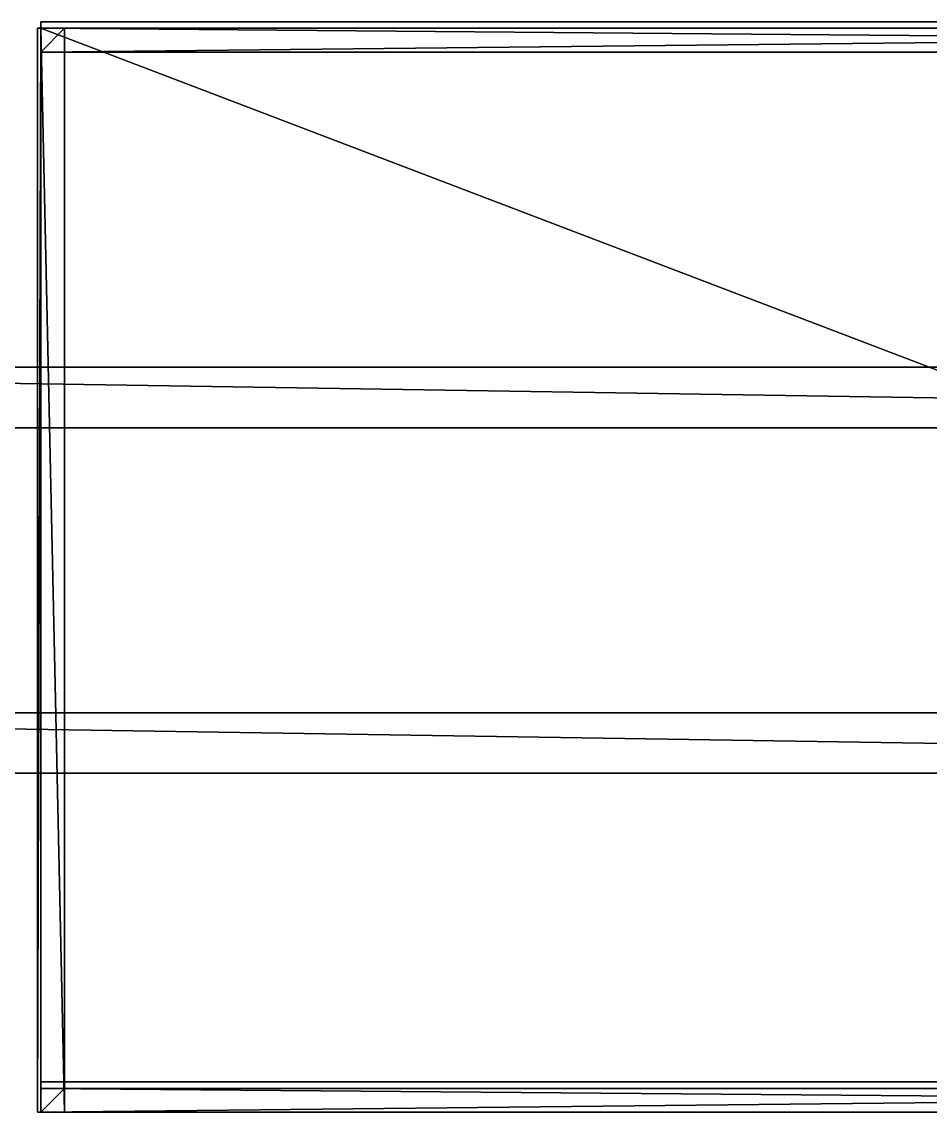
# Model space of a CAD drawing. Header units: millimetres. Extents: x -2500 to 6540, y -1255 to 1270.
# Drawn here: x -84 to 2020, y -1255 to 1270 of the extents above; entities that cross this region are included whole.
import ezdxf

# ---------------------------------------------------------------- set-up
doc = ezdxf.new("R2010")
doc.units = ezdxf.units.MM

msp = doc.modelspace()

# ---------------------------------------------------------------- linework, layer by layer
at = {"layer": 'CAD_75LAB'}
for points in [[(-40, 1200, 1190), (-40, 1270, 1120), (-40, 1200, 1120)], [(-40, 1200, 1190), (-40, 1270, 1190), (-40, 1270, 1120)], [(6540, 1270, 1190), (6540, 1270, 1120), (-40, 1270, 1120)], [(6540, 1270, 1190), (-40, 1270, 1120), (-40, 1270, 1190)], [(6540, 1270, 1120), (-40, 1200, 1120), (-40, 1270, 1120)], [(6540, 1270, 1120), (6540, 1200, 1120), (-40, 1200, 1120)], [(6540, 1270, 1190), (-40, 1270, 1190), (-40, 1200, 1190)], [(6540, 1270, 1190), (-40, 1200, 1190), (6540, 1200, 1190)], [(-48, -1255, 1120), (-48, 1255, 3560), (-48, 1255, 1120)], [(-48, -1255, 3560), (-48, 1255, 3560), (-48, -1255, 1120)], [(-48, 1255, 3560), (-40, 1255, 1120), (-48, 1255, 1120)], [(-40, 1255, 3560), (-40, 1255, 1120), (-48, 1255, 3560)], [(-40, 1255, 1120), (-48, -1255, 1120), (-48, 1255, 1120)], [(-40, 1255, 1120), (-40, -1255, 1120), (-48, -1255, 1120)], [(-40, 1255, 3560), (-48, 1255, 3560), (-48, -1255, 3560)], [(-40, 1255, 3560), (-48, -1255, 3560), (-40, -1255, 3560)], [(-40, -1255, 1030), (-40, 1255, 1120), (-40, 1255, 1030)], [(-40, -1255, 1120), (-40, 1255, 1120), (-40, -1255, 1030)], [(6540, 1255, 1030), (-40, 1255, 1030), (-40, 1255, 1120)], [(6540, 1255, 1120), (6540, 1255, 1030), (-40, 1255, 1120)], [(6540, -1255, 1030), (-40, -1255, 1030), (-40, 1255, 1030)], [(6540, 1255, 1030), (6540, -1255, 1030), (-40, 1255, 1030)], [(6540, -1255, 1120), (-40, 1255, 1120), (-40, -1255, 1120)], [(6540, 1255, 1120), (-40, 1255, 1120), (6540, -1255, 1120)], [(-40, 1200, 3560), (-40, 1255, 1120), (-40, 1200, 1120)], [(-40, 1200, 3560), (-40, 1255, 3560), (-40, 1255, 1120)], [(15, 1255, 3560), (15, 1255, 1120), (-40, 1255, 1120)], [(15, 1255, 3560), (-40, 1255, 1120), (-40, 1255, 3560)], [(15, 1255, 1120), (-40, 1200, 1120), (-40, 1255, 1120)], [(15, 1255, 1120), (15, 1200, 1120), (-40, 1200, 1120)], [(15, 1255, 3560), (-40, 1255, 3560), (-40, 1200, 3560)], [(15, 1255, 3560), (-40, 1200, 3560), (15, 1200, 3560)], [(-40, 1200, 3615), (-40, 1255, 3560), (-40, 1200, 3560)], [(-40, 1200, 3615), (-40, 1255, 3615), (-40, 1255, 3560)], [(6540, 1255, 3560), (-40, 1255, 3560), (-40, 1255, 3615)], [(6540, 1255, 3615), (6540, 1255, 3560), (-40, 1255, 3615)], [(6540, 1200, 3560), (-40, 1200, 3560), (-40, 1255, 3560)], [(6540, 1255, 3560), (6540, 1200, 3560), (-40, 1255, 3560)], [(6540, 1200, 3615), (-40, 1255, 3615), (-40, 1200, 3615)], [(6540, 1255, 3615), (-40, 1255, 3615), (6540, 1200, 3615)], [(-40, -1255, 3560), (-40, 1255, 3615), (-40, 1255, 3560)], [(-40, -1255, 3615), (-40, 1255, 3615), (-40, -1255, 3560)], [(15, 1255, 3615), (15, 1255, 3560), (-40, 1255, 3560)], [(15, 1255, 3615), (-40, 1255, 3560), (-40, 1255, 3615)], [(-40, 1255, 3560), (15, -1255, 3560), (-40, -1255, 3560)], [(15, 1255, 3560), (15, -1255, 3560), (-40, 1255, 3560)], [(-40, 1255, 3615), (-40, -1255, 3615), (15, -1255, 3615)], [(15, 1255, 3615), (-40, 1255, 3615), (15, -1255, 3615)], [(-40, -1255, 1120), (-40, 1255, 1120), (-40, 1255, 3560)], [(-40, -1255, 3560), (-40, -1255, 1120), (-40, 1255, 3560)], [(15, 1200, 3560), (15, 1200, 1120), (15, 1255, 1120)], [(15, 1200, 3560), (15, 1255, 1120), (15, 1255, 3560)], [(15, -1255, 3560), (15, 1255, 3560), (15, 1255, 3615)], [(15, -1255, 3615), (15, -1255, 3560), (15, 1255, 3615)], [(15, 1200, 3560), (-40, 1200, 1120), (15, 1200, 1120)], [(15, 1200, 3560), (-40, 1200, 3560), (-40, 1200, 1120)], [(6540, 1200, 3560), (-40, 1200, 3615), (-40, 1200, 3560)], [(6540, 1200, 3615), (-40, 1200, 3615), (6540, 1200, 3560)], [(6540, 1200, 1190), (-40, 1200, 1120), (6540, 1200, 1120)], [(6540, 1200, 1190), (-40, 1200, 1190), (-40, 1200, 1120)], [(6460, 470, 1030), (6460, 470, 780), (-2500, 470, 780)], [(6460, 470, 1030), (-2500, 470, 780), (-2500, 470, 1030)], [(6460, 330, 780), (-2500, 330, 780), (-2500, 470, 780)], [(6460, 470, 780), (6460, 330, 780), (-2500, 470, 780)], [(6460, 330, 1030), (-2500, 470, 1030), (-2500, 330, 1030)], [(6460, 470, 1030), (-2500, 470, 1030), (6460, 330, 1030)], [(6460, 330, 1030), (-2500, 330, 780), (6460, 330, 780)], [(6460, 330, 1030), (-2500, 330, 1030), (-2500, 330, 780)], [(6460, -330, 1030), (6460, -330, 780), (-2500, -330, 780)], [(6460, -330, 1030), (-2500, -330, 780), (-2500, -330, 1030)], [(6460, -470, 780), (-2500, -470, 780), (-2500, -330, 780)], [(6460, -330, 780), (6460, -470, 780), (-2500, -330, 780)], [(6460, -470, 1030), (-2500, -330, 1030), (-2500, -470, 1030)], [(6460, -330, 1030), (-2500, -330, 1030), (6460, -470, 1030)], [(6460, -470, 1030), (-2500, -470, 780), (6460, -470, 780)], [(6460, -470, 1030), (-2500, -470, 1030), (-2500, -470, 780)], [(-40, -1255, 1190), (-40, -1185, 1120), (-40, -1255, 1120)], [(-40, -1255, 1190), (-40, -1185, 1190), (-40, -1185, 1120)], [(6540, -1185, 1190), (6540, -1185, 1120), (-40, -1185, 1120)], [(6540, -1185, 1190), (-40, -1185, 1120), (-40, -1185, 1190)], [(6540, -1185, 1120), (-40, -1255, 1120), (-40, -1185, 1120)], [(6540, -1185, 1120), (6540, -1255, 1120), (-40, -1255, 1120)], [(6540, -1185, 1190), (-40, -1185, 1190), (-40, -1255, 1190)], [(6540, -1185, 1190), (-40, -1255, 1190), (6540, -1255, 1190)], [(-40, -1255, 3560), (-40, -1200, 1120), (-40, -1255, 1120)], [(-40, -1255, 3560), (-40, -1200, 3560), (-40, -1200, 1120)], [(15, -1200, 3560), (15, -1200, 1120), (-40, -1200, 1120)], [(15, -1200, 3560), (-40, -1200, 1120), (-40, -1200, 3560)], [(15, -1200, 1120), (-40, -1255, 1120), (-40, -1200, 1120)], [(15, -1200, 1120), (15, -1255, 1120), (-40, -1255, 1120)], [(15, -1200, 3560), (-40, -1200, 3560), (-40, -1255, 3560)], [(15, -1200, 3560), (-40, -1255, 3560), (15, -1255, 3560)], [(-40, -1255, 3615), (-40, -1200, 3560), (-40, -1255, 3560)], [(-40, -1255, 3615), (-40, -1200, 3615), (-40, -1200, 3560)], [(6540, -1200, 3560), (-40, -1200, 3560), (-40, -1200, 3615)], [(6540, -1200, 3615), (6540, -1200, 3560), (-40, -1200, 3615)], [(6540, -1255, 3560), (-40, -1255, 3560), (-40, -1200, 3560)], [(6540, -1200, 3560), (6540, -1255, 3560), (-40, -1200, 3560)], [(6540, -1255, 3615), (-40, -1200, 3615), (-40, -1255, 3615)], [(6540, -1200, 3615), (-40, -1200, 3615), (6540, -1255, 3615)], [(15, -1255, 3560), (15, -1255, 1120), (15, -1200, 1120)], [(15, -1255, 3560), (15, -1200, 1120), (15, -1200, 3560)], [(-48, -1255, 3560), (-48, -1255, 1120), (-40, -1255, 1120)], [(-40, -1255, 3560), (-48, -1255, 3560), (-40, -1255, 1120)], [(6540, -1255, 1030), (-40, -1255, 1120), (-40, -1255, 1030)], [(6540, -1255, 1120), (-40, -1255, 1120), (6540, -1255, 1030)], [(15, -1255, 3560), (-40, -1255, 1120), (15, -1255, 1120)], [(15, -1255, 3560), (-40, -1255, 3560), (-40, -1255, 1120)], [(6540, -1255, 3560), (-40, -1255, 3615), (-40, -1255, 3560)], [(6540, -1255, 3615), (-40, -1255, 3615), (6540, -1255, 3560)], [(6540, -1255, 1190), (-40, -1255, 1120), (6540, -1255, 1120)], [(6540, -1255, 1190), (-40, -1255, 1190), (-40, -1255, 1120)], [(15, -1255, 3615), (-40, -1255, 3560), (15, -1255, 3560)], [(15, -1255, 3615), (-40, -1255, 3615), (-40, -1255, 3560)]]:
    msp.add_3dface(points, dxfattribs=at)

doc.saveas('drawing.dxf')
